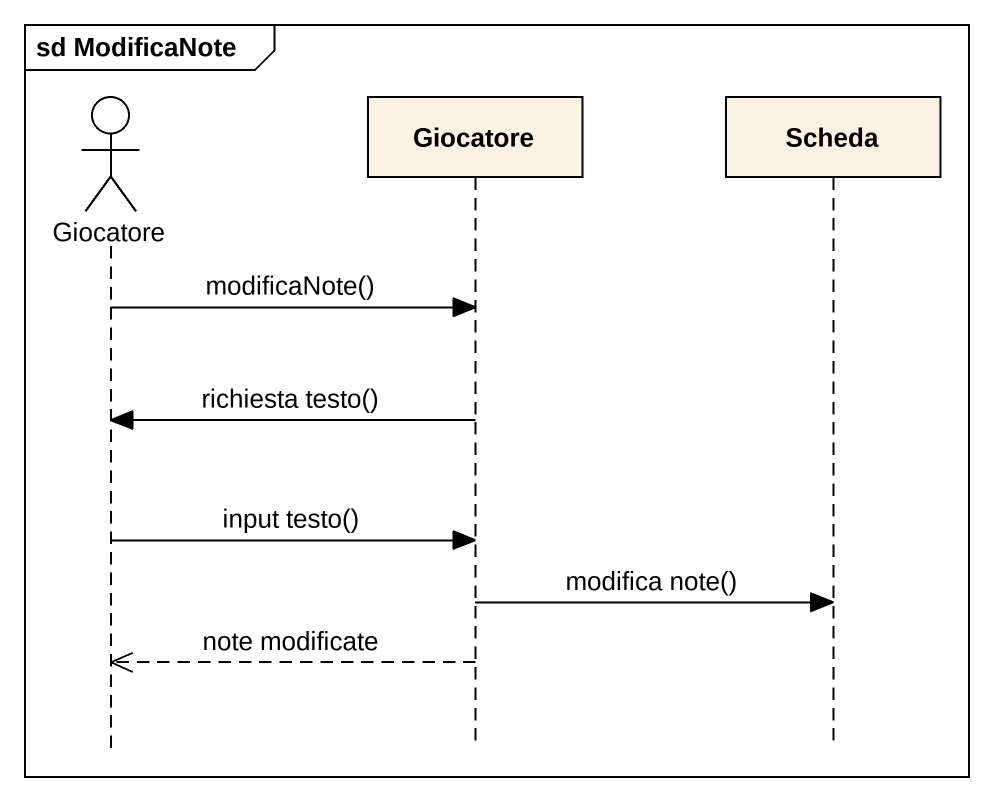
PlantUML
@startuml
mainframe sd ModificaNote
hide footbox
actor Giocatore
participant "Giocatore" as Giocatore_2
participant Scheda

Giocatore -> Giocatore_2 : modificaNote()
Giocatore_2 -> Giocatore : richiesta testo()
Giocatore -> Giocatore_2 : input testo()
Giocatore_2 -> Scheda : modifica note()
Giocatore_2 -->> Giocatore : note modificate
@enduml
